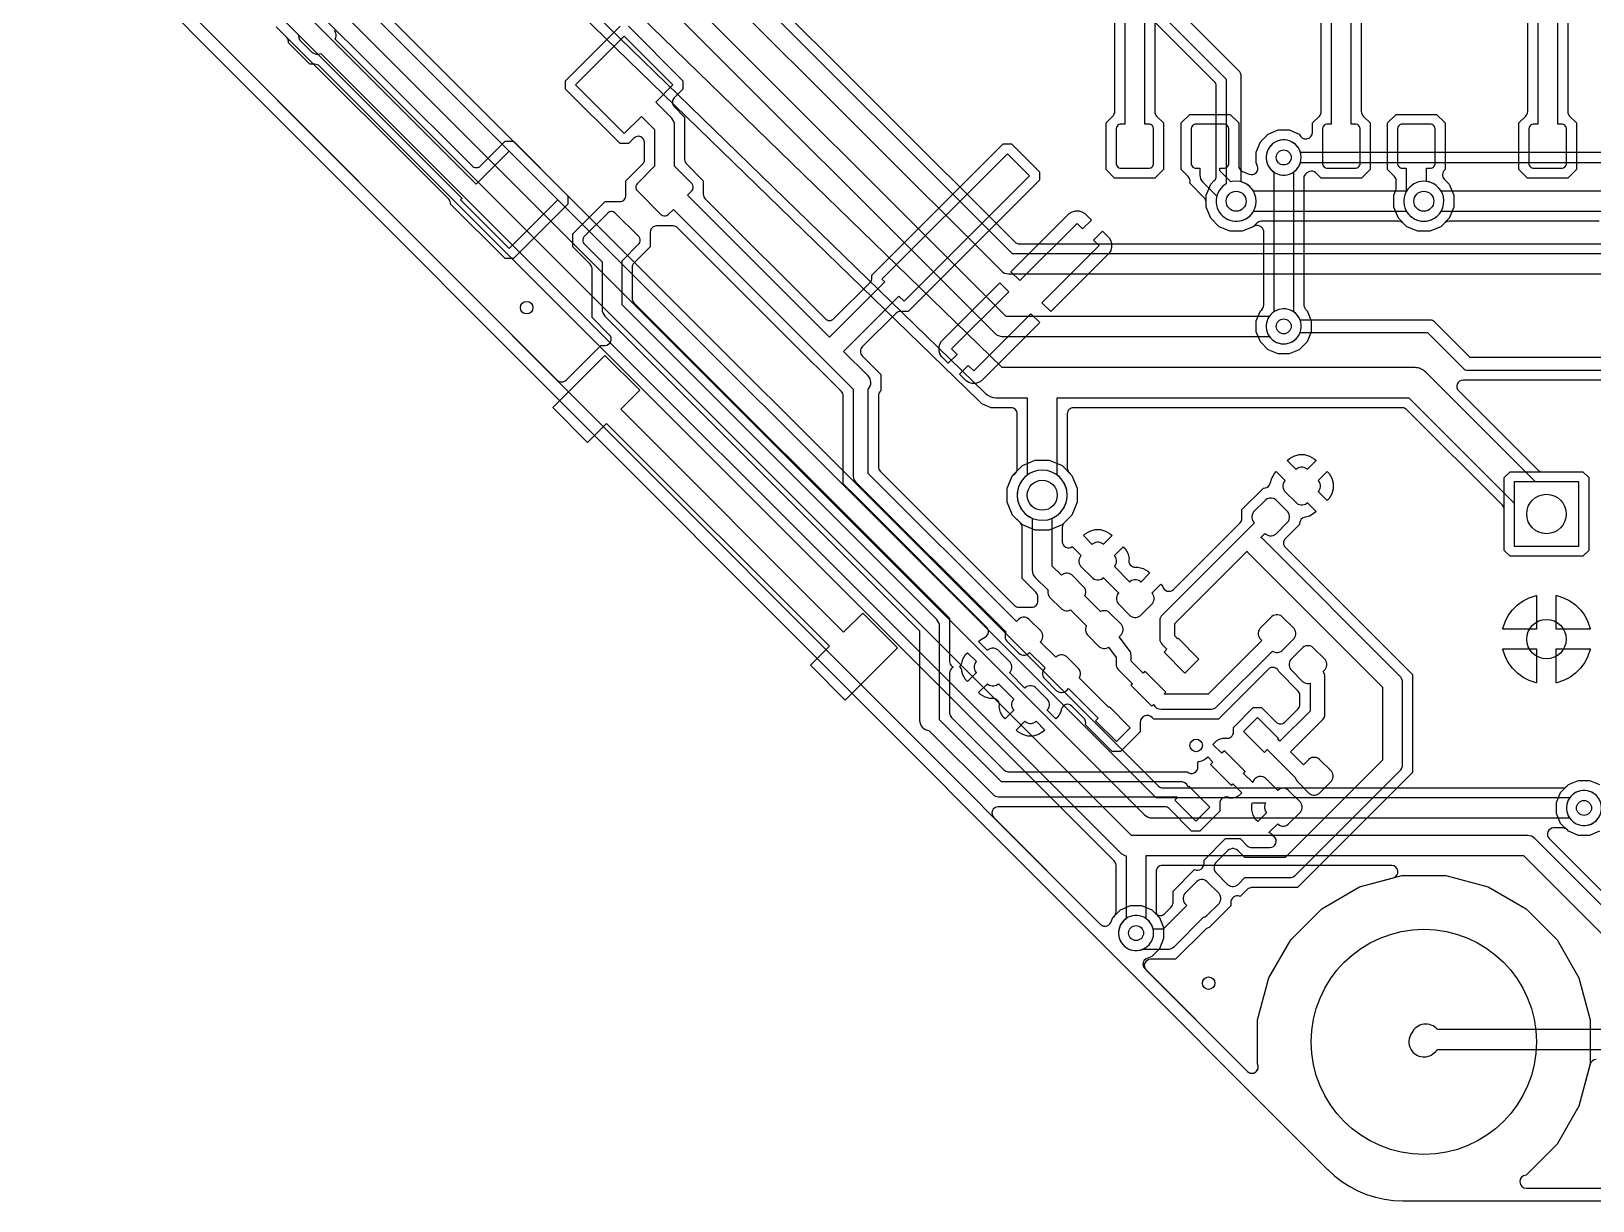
# Model space of a CAD drawing. Header units: millimetres. Extents: x -12.6 to 79.4, y -27 to 65.1.
# Drawn here: x -12.65 to 19.05, y -27.03 to -3.28 of the extents above; entities that cross this region are included whole.
import ezdxf

# ---------------------------------------------------------------- set-up
doc = ezdxf.new("R2010")
doc.units = ezdxf.units.MM

msp = doc.modelspace()

# ---------------------------------------------------------------- linework, layer by layer
at = {"layer": '16_copper'}
for points in [[(-1.96, -1.335, 0.980194), (-2.965, -1.185), (-2.972, -1.241, 0.477891), (-2.385, -1.772), (6.722, -10.632, 0.195354), (6.934, -10.719), (7.569, -10.719), (7.569, -12.293, 0.987052), (8.168, -13.115), (8.213, -13.079, 0.473572), (8.179, -12.293), (8.179, -10.719), (15.317, -10.719), (17.456, -12.858), (17.456, -13.735), (18.764, -13.735), (18.764, -12.427), (17.887, -12.427), (15.659, -10.198, 0.198912), (15.443, -10.109), (7.058, -10.109)], [(12.137, -24.437, 0.356879), (12.255, -24.329), (12.255, -24.319, 0.132362), (12.243, -24.245), (12.243, -23.355), (12.473, -22.496), (12.918, -21.726), (13.547, -21.097), (14.317, -20.652), (15.003, -20.468, 0.87698), (14.97, -20.218), (10.312, -20.218, 0.414214), (10.185, -20.345), (10.185, -21.154, 0.147566), (10.207, -21.223), (10.213, -21.232, 0.096784), (10.253, -21.273), (10.338, -21.479), (10.338, -21.701), (10.253, -21.907), (10.096, -22.064), (9.996, -22.105, 0.534213), (9.954, -22.312), (12.039, -24.401), (12.046, -24.407), (12.053, -24.413), (12.057, -24.415), (12.061, -24.418), (12.069, -24.422), (12.077, -24.427), (12.082, -24.429), (12.087, -24.431), (12.095, -24.433), (12.104, -24.436), (12.109, -24.436), (12.114, -24.437), (12.123, -24.437), (12.132, -24.438)]]:
    msp.add_lwpolyline(points, format="xyb", close=True, dxfattribs=at)
for points in [[(19.333, -6.528), (15.973, -6.528, 0.577351), (15.269, -6.528), (12.163, -6.528, 0.201286), (11.913, -6.337), (11.913, -4.191, 0.198912), (11.868, -4.083), (8.693, -0.908, 0.198912)], [(8.522, -1.168), (11.608, -4.254), (11.608, -6.379), (11.585, -6.392), (11.542, -6.425), (11.505, -6.462), (11.472, -6.505), (11.446, -6.551), (11.425, -6.6), (11.412, -6.652), (11.405, -6.704), (11.405, -6.758), (11.412, -6.81), (11.425, -6.862), (11.446, -6.911), (11.472, -6.957), (11.505, -7), (11.542, -7.037), (11.585, -7.07), (11.631, -7.096), (11.68, -7.117), (11.732, -7.13), (11.784, -7.137), (11.838, -7.137), (11.89, -7.13, 0.215979), (12.163, -6.934), (15.269, -6.934, 0.577351), (15.973, -6.934), (19.333, -6.934, 0.577351)], [(19.177, -7.137), (16.129, -7.137, 0.198912), (16.04, -7.175), (15.966, -7.248), (15.742, -7.341), (15.5, -7.341), (15.276, -7.248), (15.202, -7.175, 0.198912), (15.113, -7.137), (12.319, -7.137, 0.198912), (12.23, -7.175), (12.156, -7.248), (11.932, -7.341), (11.69, -7.341), (11.466, -7.248), (11.294, -7.076), (11.201, -6.852), (11.201, -6.61), (11.294, -6.386), (11.367, -6.312, 0.198917), (11.405, -6.223), (11.405, -4.391, 0.198912), (11.367, -4.301), (8.475, -1.409, 0.198912)], [(33.274, -9.906), (16.563, -9.906), (15.838, -9.181, 0.198912), (15.748, -9.144), (13.108, -9.144, 0.602511), (12.484, -9.068), (7.145, -9.068), (0.215, -2.137, 0.967801), (-0.563, -1.901), (-0.577, -1.953, 0.555737), (-0.073, -2.425), (6.918, -9.415, 0.198912), (7.061, -9.474), (12.484, -9.474, 0.602511), (13.108, -9.398), (15.695, -9.398), (16.42, -10.123, 0.198912), (16.51, -10.16), (33.221, -10.16)], [(25.73, -7.798), (7.272, -7.798), (1.612, -2.137, 0.967801), (0.834, -1.901), (0.82, -1.953, 0.555737), (1.324, -2.425), (7.045, -8.145, 0.198912), (7.188, -8.204), (25.73, -8.204, 0.240689)], [(33.085, -10.363), (16.417, -10.363, 0.668179), (16.328, -10.58), (17.934, -12.187, 0.198912), (18.024, -12.224), (18.848, -12.224), (18.967, -12.343), (18.967, -13.819), (18.848, -13.938), (17.372, -13.938), (17.253, -13.819), (17.253, -12.995, 0.198912), (17.216, -12.905), (15.27, -10.959, 0.198912), (15.18, -10.922), (8.509, -10.922, 0.414214), (8.382, -11.049), (8.382, -12.15, 0.198912), (8.419, -12.239), (8.477, -12.297), (8.585, -12.559), (8.585, -12.841), (8.477, -13.103), (8.277, -13.303), (8.015, -13.411), (7.733, -13.411), (7.471, -13.303), (7.271, -13.103), (7.163, -12.841), (7.163, -12.559), (7.271, -12.297, 0.35282), (7.366, -12.15), (7.366, -11.049, 0.414214), (7.239, -10.922), (6.939, -10.922, 0.003427), (6.937, -10.922), (6.837, -10.923), (6.744, -10.885, 0.003433), (6.742, -10.884), (6.649, -10.847), (6.578, -10.776, 0.003428), (6.577, -10.775), (-2.424, -2.017, 0.195356)], [(1.866, -2.104), (7.319, -7.557, 0.198912), (7.409, -7.595), (25.668, -7.595)], [(-10.037, -2.283), (9.057, -21.413), (9.065, -21.419), (9.072, -21.426), (9.076, -21.428), (9.079, -21.431), (9.088, -21.435), (9.096, -21.44), (9.101, -21.441), (9.104, -21.443), (9.114, -21.445), (9.123, -21.448), (9.128, -21.449), (9.132, -21.45), (9.142, -21.45), (9.151, -21.45), (9.156, -21.45, 0.284947), (9.264, -21.372), (9.305, -21.273, 0.28462), (9.373, -21.154), (9.373, -20.211, 0.198912), (9.335, -20.121), (-6.8, -3.986, 0.198912), (-6.889, -3.949), (-6.992, -3.949), (-7.429, -3.512), (-7.429, -3.486), (-7.429, -3.48, 0.187839), (-7.466, -3.396), (-7.675, -3.187, 0.198912)], [(-6.137, -3.098), (9.959, -19.194, 0.198912), (10.103, -19.253), (18.58, -19.253), (18.604, -19.285), (18.637, -19.318), (18.674, -19.346), (18.715, -19.37), (18.758, -19.387), (18.803, -19.4), (18.849, -19.406), (18.896, -19.406), (18.942, -19.4, 1), (18.803, -18.7), (18.758, -18.713, 0.160371), (18.58, -18.847), (10.187, -18.847), (-5.849, -2.81)], [(-5.59, -2.783), (10.234, -18.606, 0.198912), (10.324, -18.644), (18.436, -18.644, 0.147566), (18.506, -18.622), (18.514, -18.616, 0.096784), (18.556, -18.576), (18.761, -18.491), (18.983, -18.491), (19.189, -18.576)], [(-7.642, -2.933), (-7.225, -3.349), (-7.225, -3.378), (-7.219, -3.409), (-7.207, -3.438), (-7.19, -3.464), (-6.943, -3.71), (-6.917, -3.727), (-6.888, -3.739), (-6.858, -3.746), (-6.826, -3.746), (-6.796, -3.739), (-6.77, -3.729), (9.458, -19.956, 0.087943), (9.516, -19.996), (9.525, -20, 0.06198), (9.576, -20.023), (9.576, -21.298, 0.990827), (9.977, -21.886), (10.014, -21.858, 0.487432), (9.982, -21.298), (9.982, -20.015), (17.645, -20.015), (19.554, -21.924, 0.198912)], [(19.782, -21.577), (17.873, -19.668, 0.198912), (17.729, -19.609), (9.685, -19.609), (-6.481, -3.443), (-6.477, -3.438), (-6.465, -3.409), (-6.459, -3.378), (-6.459, -3.347), (-6.465, -3.316), (-6.477, -3.287), (-6.494, -3.261)], [(58.962, -5.74), (13.117, -5.74), (13.114, -5.727), (13.096, -5.684), (13.073, -5.644), (13.044, -5.607), (13.011, -5.574), (12.974, -5.546), (12.934, -5.522), (12.891, -5.505), (12.846, -5.492), (12.8, -5.486), (12.753, -5.486), (12.707, -5.492), (12.662, -5.505), (12.619, -5.522), (12.578, -5.546), (12.541, -5.574), (12.508, -5.607), (12.48, -5.644), (12.457, -5.684), (12.439, -5.727), (12.427, -5.772), (12.421, -5.819), (12.421, -5.865), (12.427, -5.912), (12.439, -5.957), (12.457, -6), (12.48, -6.04), (12.508, -6.077), (12.541, -6.11), (12.578, -6.138), (12.619, -6.162), (12.662, -6.179), (12.707, -6.192), (12.753, -6.198), (12.8, -6.198), (12.846, -6.192, 0.278054), (13.117, -5.944), (59.004, -5.944, 0.198912)], [(19.189, -19.524), (18.983, -19.609), (18.761, -19.609), (18.556, -19.524, 0.28462), (18.436, -19.456), (18.255, -19.456, 0.668179), (18.165, -19.673), (19.829, -21.337, 0.417418)], [(20.244, -23.546), (15.898, -23.546, 0.542883), (15.377, -23.617), (15.353, -23.654), (15.335, -23.694), (15.323, -23.736), (15.317, -23.779), (15.317, -23.822), (15.323, -23.865), (15.336, -23.907), (15.354, -23.947), (15.378, -23.983), (15.406, -24.016), (15.44, -24.045), (15.476, -24.068), (15.516, -24.086), (15.558, -24.098), (15.601, -24.104), (15.645, -24.104, 0.107834), (15.769, -24.066), (15.806, -24.042, 0.102875), (15.898, -23.952), (20.269, -23.952, 0.227443)], [(19.121, -24.155, 0.339457), (18.998, -24.25), (18.769, -25.104), (18.324, -25.874), (17.695, -26.503, 0.969453), (17.704, -26.772), (48.918, -26.772, 0.085977)]]:
    msp.add_lwpolyline(points, format="xyb", dxfattribs=at)
for points in [[(17.223, -15.421), (17.225, -15.408), (17.269, -15.272), (17.334, -15.145), (17.418, -15.029), (17.519, -14.928), (17.634, -14.844), (17.762, -14.78), (17.898, -14.735), (17.91, -14.733), (17.91, -15.421)], [(18.31, -15.421), (18.31, -14.733), (18.323, -14.735), (18.459, -14.78), (18.586, -14.844), (18.702, -14.928), (18.803, -15.029), (18.887, -15.145), (18.952, -15.272), (18.996, -15.408), (18.998, -15.421)], [(17.898, -16.507), (17.762, -16.462), (17.634, -16.398), (17.519, -16.314), (17.418, -16.213), (17.334, -16.097), (17.269, -15.97), (17.225, -15.834), (17.223, -15.821), (17.91, -15.821), (17.91, -16.509)], [(18.31, -15.821), (18.998, -15.821), (18.996, -15.834), (18.952, -15.97), (18.887, -16.097), (18.803, -16.213), (18.702, -16.314), (18.586, -16.398), (18.459, -16.462), (18.323, -16.507), (18.31, -16.509)]]:
    msp.add_lwpolyline(points, close=True, dxfattribs=at)
at = {"layer": '1_copper'}
for points in [[(9.55, -1.664), (9.55, -5.169), (9.455, -5.169), (9.431, -5.175), (9.409, -5.188), (9.392, -5.206), (9.379, -5.227), (9.373, -5.252), (9.373, -5.975), (9.379, -5.999), (9.392, -6.021), (9.409, -6.039), (9.431, -6.051), (9.455, -6.058), (10.052, -6.058), (10.076, -6.051), (10.098, -6.039), (10.116, -6.021), (10.128, -5.999), (10.135, -5.975), (10.135, -5.252), (10.128, -5.227), (10.116, -5.206), (10.098, -5.188), (10.076, -5.175), (10.052, -5.169), (9.957, -5.169), (9.957, -1.664)], [(13.741, -1.664), (13.741, -5.169), (13.646, -5.169), (13.622, -5.175), (13.6, -5.188), (13.583, -5.206), (13.57, -5.227), (13.564, -5.252), (13.564, -5.975), (13.57, -5.999), (13.583, -6.021), (13.6, -6.039), (13.622, -6.051), (13.646, -6.058), (14.243, -6.058), (14.267, -6.051), (14.289, -6.039), (14.307, -6.021), (14.319, -5.999), (14.326, -5.975), (14.326, -5.252), (14.319, -5.227), (14.307, -5.206), (14.289, -5.188), (14.267, -5.175), (14.243, -5.169), (14.148, -5.169), (14.148, -1.664)], [(17.932, -1.664), (17.932, -5.169), (17.837, -5.169), (17.813, -5.175), (17.791, -5.188), (17.774, -5.206), (17.761, -5.227), (17.755, -5.252), (17.755, -5.975), (17.761, -5.999), (17.774, -6.021), (17.791, -6.039), (17.813, -6.051), (17.837, -6.058), (18.434, -6.058), (18.458, -6.051), (18.48, -6.039), (18.498, -6.021), (18.51, -5.999), (18.517, -5.975), (18.517, -5.252), (18.51, -5.227), (18.498, -5.206), (18.48, -5.188), (18.458, -5.175), (18.434, -5.169), (18.339, -5.169), (18.339, -1.664)], [(19.189, -19.524), (18.983, -19.609), (18.761, -19.609), (18.556, -19.524), (18.398, -19.367), (18.313, -19.161), (18.313, -18.939), (18.398, -18.733), (18.556, -18.576), (18.761, -18.491), (18.983, -18.491), (19.189, -18.576)]]:
    msp.add_lwpolyline(points, dxfattribs=at)
for points in [[(-1.958, -6.705), (-2.945, -5.717), (-3.614, -6.386), (-7.354, -2.645, 0.967801), (-8.133, -2.409), (-8.146, -2.461, 0.555737), (-7.642, -2.933), (-3.901, -6.673), (-3.933, -6.705), (-2.945, -7.692)], [(4.039, -12.319, 0.198912), (4.083, -12.427), (7.139, -15.483), (7.137, -15.485), (7.125, -15.514), (7.119, -15.545), (7.119, -15.576), (7.125, -15.607), (7.137, -15.636), (7.155, -15.662), (7.401, -15.909), (7.427, -15.926), (7.456, -15.938), (7.487, -15.944), (7.518, -15.944), (7.549, -15.938), (7.578, -15.926), (7.604, -15.909), (7.619, -15.893), (7.932, -16.206), (7.917, -16.221), (7.899, -16.247), (7.887, -16.276), (7.881, -16.307), (7.881, -16.338), (7.887, -16.369), (7.899, -16.398), (7.917, -16.424), (8.163, -16.671), (8.189, -16.688), (8.218, -16.7), (8.249, -16.706), (8.28, -16.706), (8.311, -16.7), (8.34, -16.688), (8.366, -16.671), (8.41, -16.626), (9.009, -17.225), (8.955, -17.279), (9.379, -17.703), (9.662, -17.42), (9.238, -16.996), (9.224, -17.01), (8.623, -16.408), (8.63, -16.398), (8.642, -16.369), (8.648, -16.338), (8.648, -16.307), (8.642, -16.276), (8.63, -16.247), (8.612, -16.221), (8.366, -15.975), (8.34, -15.958), (8.311, -15.946), (8.28, -15.939), (8.249, -15.939), (8.218, -15.946), (8.189, -15.958), (8.163, -15.975), (8.148, -15.99), (7.835, -15.677), (7.85, -15.662), (7.868, -15.636), (7.88, -15.607), (7.886, -15.576), (7.886, -15.545), (7.88, -15.514), (7.868, -15.485), (7.85, -15.459), (7.604, -15.213), (7.578, -15.196), (7.549, -15.184), (7.518, -15.177), (7.487, -15.177), (7.456, -15.184), (7.427, -15.196), (7.401, -15.213), (7.351, -15.263), (4.343, -12.256), (4.343, -10.547, 0.394851), (4.335, -10.27), (3.843, -9.779), (4.965, -8.658), (5.07, -8.762), (7.615, -6.217), (7.166, -5.768), (4.621, -8.313), (4.677, -8.37), (3.556, -9.492), (0.674, -6.61), (0.769, -6.514), (0.784, -6.489), (0.791, -6.461), (0.791, -6.432), (0.784, -6.403), (0.769, -6.378), (0.412, -6.021), (0.412, -5.189, 0.198912), (0.352, -5.045), (0.027, -4.72), (0.377, -4.37), (-0.611, -3.382), (-1.598, -4.37), (-0.611, -5.358), (-0.26, -5.007), (0.005, -5.273), (0.005, -6.021), (-0.352, -6.378), (-0.366, -6.403), (-0.374, -6.432), (-0.374, -6.461), (-0.366, -6.489), (-0.352, -6.514), (0.14, -7.007), (0.166, -7.021), (0.194, -7.029), (0.223, -7.029), (0.252, -7.021), (0.277, -7.007), (0.387, -6.897), (4.039, -10.549)], [(15.5, -7.341), (15.276, -7.248), (15.104, -7.076), (15.011, -6.852), (15.011, -6.61), (15.053, -6.51, 0.098497), (15.062, -6.462), (15.062, -6.317, 0.198912), (15.025, -6.227), (14.884, -6.086), (14.884, -5.141), (15.059, -4.966), (15.878, -4.966), (16.053, -5.141), (16.053, -6.086), (16.035, -6.104), (16.027, -6.114, 0.38446), (16.035, -6.283), (16.138, -6.386), (16.231, -6.61), (16.231, -6.852), (16.138, -7.076), (15.966, -7.248), (15.742, -7.341)], [(11.89, -7.13, 1), (11.732, -6.332), (11.706, -6.338), (11.481, -6.113), (11.481, -6.058), (11.576, -6.058), (11.6, -6.051), (11.622, -6.039), (11.64, -6.021), (11.652, -5.999), (11.659, -5.975), (11.659, -5.252), (11.652, -5.227), (11.64, -5.206), (11.622, -5.188), (11.6, -5.175), (11.576, -5.169), (10.979, -5.169), (10.955, -5.175), (10.933, -5.188), (10.916, -5.206), (10.903, -5.227), (10.897, -5.252), (10.897, -5.975), (10.903, -5.999), (10.916, -6.021), (10.933, -6.039), (10.955, -6.051), (10.979, -6.058), (11.074, -6.058), (11.074, -6.198, 0.198912), (11.134, -6.341), (11.418, -6.626), (11.412, -6.652), (11.405, -6.704), (11.405, -6.758), (11.412, -6.81), (11.425, -6.862), (11.446, -6.911), (11.472, -6.957), (11.505, -7), (11.542, -7.037), (11.585, -7.07), (11.631, -7.096), (11.68, -7.117), (11.732, -7.13), (11.784, -7.137), (11.838, -7.137)], [(15.7, -7.13, 0.850835), (15.672, -6.328), (15.672, -6.058), (15.767, -6.058), (15.791, -6.051), (15.813, -6.039), (15.831, -6.021), (15.843, -5.999), (15.85, -5.975), (15.85, -5.252), (15.843, -5.227), (15.831, -5.206), (15.813, -5.188), (15.791, -5.175), (15.767, -5.169), (15.17, -5.169), (15.146, -5.175), (15.124, -5.188), (15.107, -5.206), (15.094, -5.227), (15.088, -5.252), (15.088, -5.975), (15.094, -5.999), (15.107, -6.021), (15.124, -6.039), (15.146, -6.051), (15.17, -6.058), (15.265, -6.058), (15.265, -6.534), (15.256, -6.551), (15.235, -6.6), (15.222, -6.652), (15.215, -6.704), (15.215, -6.758), (15.222, -6.81), (15.235, -6.862), (15.256, -6.911), (15.282, -6.957), (15.315, -7), (15.352, -7.037), (15.395, -7.07), (15.441, -7.096), (15.49, -7.117), (15.542, -7.13), (15.594, -7.137), (15.648, -7.137)], [(12.846, -9.621, 0.661536), (12.979, -8.979), (12.979, -6.134, 0.990827), (12.578, -5.546), (12.541, -5.574, 0.487432), (12.573, -6.134), (12.573, -8.979), (12.541, -9.003), (12.508, -9.036), (12.48, -9.073), (12.457, -9.113), (12.439, -9.156), (12.427, -9.201), (12.421, -9.248), (12.421, -9.294), (12.427, -9.341), (12.439, -9.386), (12.457, -9.429), (12.48, -9.469), (12.508, -9.506), (12.541, -9.539), (12.578, -9.567), (12.619, -9.591), (12.662, -9.608), (12.707, -9.621), (12.753, -9.627), (12.8, -9.627)], [(11.274, -19.032), (10.85, -18.608), (10.836, -18.622, 0.336238), (10.668, -18.517), (7.048, -18.517), (5.791, -17.26), (5.791, -15.367, 0.198912), (5.732, -15.223), (-0.655, -8.837), (-0.655, -7.938), (-0.309, -7.592), (-0.294, -7.567), (-0.286, -7.538), (-0.286, -7.509), (-0.294, -7.481), (-0.309, -7.456), (-0.801, -6.963), (-0.826, -6.949), (-0.854, -6.941), (-0.884, -6.941), (-0.912, -6.949), (-0.937, -6.963), (-1.429, -7.456), (-1.444, -7.481), (-1.452, -7.509), (-1.452, -7.538), (-1.444, -7.567), (-1.429, -7.592), (-1.061, -7.96), (-1.061, -8.921, 0.198912), (-1.002, -9.064), (5.385, -15.451), (5.385, -17.272, 0.394736), (5.574, -17.474), (6.877, -18.777, 0.198912), (6.985, -18.821), (10.605, -18.821), (10.621, -18.837), (10.567, -18.891), (10.991, -19.315)], [(9.156, -21.45, 0.284947), (9.264, -21.372), (9.305, -21.273), (9.462, -21.116), (9.668, -21.031), (9.89, -21.031), (10.096, -21.116), (10.178, -21.199, 0.414219), (10.358, -21.199), (10.492, -21.064, 0.198908), (10.529, -20.974), (10.529, -20.738), (10.966, -20.302, 0.560795), (11.158, -20.175), (11.158, -20.11), (11.594, -19.673), (11.894, -19.673), (12.037, -19.816, 0.198912), (12.127, -19.853), (12.497, -19.853, 0.699472), (12.579, -19.629), (12.567, -19.621, 0.205834), (12.475, -19.55), (12.654, -19.371), (12.665, -19.382), (12.691, -19.399), (12.72, -19.411), (12.751, -19.417), (12.782, -19.417), (12.813, -19.411), (12.842, -19.399), (12.868, -19.382), (13.115, -19.135), (13.132, -19.109), (13.144, -19.08), (13.15, -19.05), (13.15, -19.018), (13.144, -18.988), (13.132, -18.959), (13.115, -18.933), (12.868, -18.686), (12.842, -18.669), (12.813, -18.657), (12.782, -18.651), (12.751, -18.651), (12.72, -18.657), (12.691, -18.669), (12.665, -18.686), (12.654, -18.697), (12.398, -18.441, 0.314297), (12.24, -18.424), (12.23, -18.432, 0.250379), (12.147, -18.536), (11.959, -18.348), (11.995, -18.311), (11.571, -17.887), (11.52, -17.939), (11.34, -17.759), (11.415, -17.684), (11.473, -17.65), (11.538, -17.633), (11.61, -17.633, 0.46121), (11.757, -17.508), (11.757, -17.414), (12.159, -17.012), (12.327, -17.012), (12.62, -17.305, 0.414214), (12.799, -17.305), (13.069, -17.035, 0.198912), (13.106, -16.945), (13.106, -16.766, 0.198912), (13.069, -16.676), (12.675, -16.282, 0.558834), (12.465, -16.232), (11.696, -17.001), (11.45, -17.247), (10.14, -17.247), (10.115, -17.222), (10.111, -17.219, 0.712579), (9.865, -17.312), (9.865, -17.504), (9.463, -17.906), (9.295, -17.906), (8.752, -17.363, 0.307212), (8.715, -17.218), (8.477, -16.981, 0.577353), (8.265, -17.038), (8.245, -17.111), (8.191, -17.205), (8.152, -17.243), (7.973, -17.064), (7.984, -17.053), (8.001, -17.027), (8.013, -16.998), (8.019, -16.967), (8.019, -16.936), (8.013, -16.905), (8.001, -16.876), (7.984, -16.85), (7.737, -16.603), (7.711, -16.586), (7.682, -16.574), (7.652, -16.568), (7.62, -16.568), (7.59, -16.574), (7.561, -16.586), (7.535, -16.603), (7.524, -16.615), (7.211, -16.302), (7.222, -16.291), (7.239, -16.265), (7.251, -16.236), (7.257, -16.205), (7.257, -16.174), (7.251, -16.143), (7.239, -16.114), (7.222, -16.088), (6.975, -15.841), (6.949, -15.824), (6.92, -15.812), (6.89, -15.806), (6.858, -15.806), (6.828, -15.812), (6.799, -15.824), (6.773, -15.841), (6.762, -15.853), (6.582, -15.673), (6.62, -15.635), (6.72, -15.577, 0.493155), (6.746, -15.377), (4.081, -12.712), (3.835, -12.466), (3.835, -10.686, 0.198912), (3.798, -10.596), (3.425, -10.223), (3.425, -10.223), (3.112, -9.91), (3.112, -9.91), (0.471, -7.269, 0.198912), (0.382, -7.232), (0.044, -7.232, 0.414214), (-0.083, -7.359), (-0.083, -7.654), (-0.415, -7.985, 0.198912), (-0.452, -8.075), (-0.452, -8.7, 0.198912), (-0.415, -8.79), (5.719, -14.923), (5.994, -15.199), (5.994, -16.074, 0.225672), (6.041, -16.173), (6.051, -16.179, -0.011521), (6.064, -16.191), (6.055, -16.197, 0.258834), (5.994, -16.304), (5.994, -17.123, 0.198912), (6.032, -17.213), (7.095, -18.276, 0.198912), (7.185, -18.313), (10.815, -18.313, 0.698077), (11.034, -18.209), (11.034, -18.136), (11.042, -18.107), (11.063, -18.105, 0.150338), (11.234, -18.012), (11.34, -18.118), (11.288, -18.17), (11.713, -18.594), (11.744, -18.563), (11.923, -18.743), (11.869, -18.797), (11.811, -18.831), (11.746, -18.848), (11.679, -18.848, 0.600025), (11.477, -18.959), (11.477, -19.117), (11.076, -19.518), (10.907, -19.518), (10.451, -19.062, 0.198912), (10.361, -19.025), (6.979, -19.025, 0.667839), (6.889, -19.241), (9.057, -21.413), (9.065, -21.419), (9.072, -21.426), (9.076, -21.428), (9.079, -21.431), (9.088, -21.435), (9.096, -21.44), (9.101, -21.441), (9.104, -21.443), (9.114, -21.445), (9.123, -21.448), (9.128, -21.449), (9.132, -21.45), (9.142, -21.45), (9.151, -21.45)], [(11.309, -17.043, 0.189183), (11.411, -16.999), (12.546, -15.863), (12.564, -15.875), (12.593, -15.887), (12.624, -15.893), (12.655, -15.893), (12.686, -15.887), (12.715, -15.875), (12.741, -15.858), (12.988, -15.611), (13.005, -15.585), (13.017, -15.556), (13.023, -15.526), (13.023, -15.494), (13.017, -15.464), (13.005, -15.435), (12.988, -15.409), (12.741, -15.162), (12.715, -15.145), (12.686, -15.133), (12.655, -15.127), (12.624, -15.127), (12.593, -15.133), (12.564, -15.145), (12.538, -15.162), (12.292, -15.409), (12.275, -15.435), (12.263, -15.464), (12.256, -15.494), (12.256, -15.526), (12.263, -15.556), (12.275, -15.585), (12.292, -15.611), (12.33, -15.649), (11.24, -16.739), (10.356, -16.739), (10.35, -16.733), (10.383, -16.699), (9.959, -16.275), (9.923, -16.311), (9.677, -16.066), (9.677, -15.945, 0.163031), (9.647, -15.853), (9.436, -15.574), (9.482, -15.529), (9.5, -15.503), (9.512, -15.474), (9.518, -15.443), (9.518, -15.412), (9.512, -15.381), (9.5, -15.352), (9.482, -15.326), (9.236, -15.079), (9.21, -15.062), (9.181, -15.05), (9.15, -15.044), (9.119, -15.044), (9.088, -15.05), (9.059, -15.062), (9.058, -15.063), (8.737, -14.742), (8.738, -14.741), (8.75, -14.712), (8.756, -14.681), (8.756, -14.65), (8.75, -14.619), (8.738, -14.59), (8.72, -14.564), (8.474, -14.317), (8.448, -14.3), (8.419, -14.288), (8.388, -14.282), (8.357, -14.282), (8.326, -14.288), (8.297, -14.3), (8.271, -14.317), (8.263, -14.326), (8.077, -14.14), (8.077, -13.166, 0.990788), (7.679, -12.23), (7.628, -12.255, 0.621906), (7.671, -13.166), (7.671, -14.224, 0.198912), (7.73, -14.368), (7.993, -14.63), (7.989, -14.65), (7.989, -14.681), (7.995, -14.712), (8.007, -14.741), (8.025, -14.767), (8.271, -15.013), (8.297, -15.03), (8.326, -15.042), (8.357, -15.049), (8.388, -15.049), (8.419, -15.042), (8.448, -15.03), (8.449, -15.029), (8.77, -15.351), (8.769, -15.352), (8.757, -15.381), (8.751, -15.412), (8.751, -15.443), (8.757, -15.474), (8.769, -15.503), (8.787, -15.529), (9.033, -15.775), (9.059, -15.792), (9.088, -15.804), (9.119, -15.811), (9.15, -15.811), (9.181, -15.804), (9.21, -15.792), (9.216, -15.788), (9.373, -15.996), (9.373, -16.129, 0.198912), (9.417, -16.237), (9.707, -16.527), (9.676, -16.558), (10.1, -16.982), (10.131, -16.951, 0.320173), (10.292, -17.043), (11.303, -17.043)], [(11.791, -20.637), (11.82, -20.625), (11.846, -20.608), (11.99, -20.463), (12.887, -20.463, 0.198912), (13.031, -20.403), (15.13, -18.305, 0.198912), (15.189, -18.161), (15.189, -16.51, 0.198912), (15.13, -16.366), (12.336, -13.572), (12.315, -13.555), (12.396, -13.474), (12.411, -13.489), (12.437, -13.506), (12.466, -13.518), (12.497, -13.525), (12.528, -13.525), (12.559, -13.518), (12.588, -13.506), (12.614, -13.489), (12.861, -13.243), (12.878, -13.217), (12.89, -13.188), (12.896, -13.157), (12.896, -13.126), (12.89, -13.095), (12.878, -13.066), (12.861, -13.04), (12.614, -12.793), (12.588, -12.776), (12.559, -12.764), (12.528, -12.758), (12.497, -12.758), (12.466, -12.764), (12.437, -12.776), (12.411, -12.793), (12.165, -13.04), (12.148, -13.066), (12.136, -13.095), (12.129, -13.126), (12.129, -13.157), (12.136, -13.188), (12.148, -13.217), (12.165, -13.243), (12.18, -13.258), (11.957, -13.481), (10.306, -15.132, 0.198912), (10.262, -15.24), (10.262, -15.621, 0.198912), (10.306, -15.729), (10.406, -15.828), (10.348, -15.886), (10.772, -16.31), (11.055, -16.027), (10.631, -15.603), (10.621, -15.613), (10.566, -15.558), (10.566, -15.303), (12.031, -13.839), (12.048, -13.86), (14.783, -16.594), (14.783, -18.077), (12.803, -20.056), (11.99, -20.056), (11.846, -19.912), (11.82, -19.895), (11.791, -19.883), (11.76, -19.876), (11.729, -19.876), (11.698, -19.883), (11.669, -19.895), (11.643, -19.912), (11.396, -20.158), (11.379, -20.184), (11.367, -20.213), (11.361, -20.244), (11.361, -20.275), (11.367, -20.306), (11.379, -20.335), (11.396, -20.361), (11.643, -20.608), (11.669, -20.625), (11.698, -20.637), (11.729, -20.643), (11.76, -20.643)], [(9.338, -14.149), (9.349, -14.138), (9.366, -14.112), (9.378, -14.083), (9.384, -14.052), (9.384, -14.021), (9.378, -13.99), (9.366, -13.961), (9.349, -13.935), (9.338, -13.924), (9.517, -13.745), (9.556, -13.783), (9.61, -13.877), (9.638, -13.982, 0.458902), (9.735, -14.158), (9.763, -14.161, 0.094991), (9.817, -14.161), (9.922, -14.19), (10.017, -14.244), (10.055, -14.282), (9.875, -14.462), (9.864, -14.451), (9.838, -14.434), (9.809, -14.422), (9.779, -14.415), (9.747, -14.415), (9.717, -14.422), (9.688, -14.434), (9.662, -14.451), (9.651, -14.462)], [(13.018, -18.452), (13.03, -18.481), (13.047, -18.507), (13.294, -18.753), (13.32, -18.771), (13.349, -18.783), (13.38, -18.789), (13.411, -18.789), (13.442, -18.783), (13.471, -18.771), (13.497, -18.753), (13.743, -18.507), (13.76, -18.481), (13.772, -18.452), (13.779, -18.421), (13.779, -18.39), (13.772, -18.359), (13.76, -18.33), (13.743, -18.304), (13.497, -18.058), (13.471, -18.04), (13.442, -18.028), (13.411, -18.022), (13.38, -18.022), (13.349, -18.028), (13.32, -18.04), (13.294, -18.058), (13.18, -18.172), (12.916, -17.907), (13.57, -17.253, 0.198912), (13.614, -17.145), (13.614, -16.383, 0.185868), (13.575, -16.281), (13.616, -16.24), (13.633, -16.214), (13.645, -16.185), (13.652, -16.154), (13.652, -16.123), (13.645, -16.092), (13.633, -16.063), (13.616, -16.037), (13.37, -15.791), (13.344, -15.773), (13.315, -15.761), (13.284, -15.755), (13.253, -15.755), (13.222, -15.761), (13.193, -15.773), (13.167, -15.791), (12.92, -16.037), (12.903, -16.063), (12.891, -16.092), (12.885, -16.123), (12.885, -16.154), (12.891, -16.185), (12.903, -16.214), (12.92, -16.24), (13.167, -16.486), (13.193, -16.504), (13.222, -16.516), (13.253, -16.522), (13.284, -16.522), (13.31, -16.517), (13.31, -17.082), (12.7, -17.691), (12.658, -17.649), (12.667, -17.639), (12.243, -17.215), (11.96, -17.498), (12.384, -17.922), (12.442, -17.865), (13.015, -18.438)], [(6.319, -16.443), (6.265, -16.349), (6.244, -16.271, 0.195264), (6.198, -16.176), (6.207, -16.168, 0.143278), (6.244, -16.107), (6.265, -16.03), (6.319, -15.936), (6.358, -15.897), (6.537, -16.077), (6.526, -16.088), (6.509, -16.114), (6.497, -16.143), (6.491, -16.174), (6.491, -16.205), (6.497, -16.236), (6.509, -16.265), (6.526, -16.291), (6.537, -16.302), (6.358, -16.481)], [(7.081, -17.205), (7.027, -17.111), (6.999, -17.006, 0.458902), (6.902, -16.83), (6.874, -16.827, 0.094991), (6.82, -16.827), (6.715, -16.798), (6.62, -16.744), (6.582, -16.706), (6.762, -16.526), (6.773, -16.537), (6.799, -16.554), (6.828, -16.566), (6.858, -16.573), (6.89, -16.573), (6.92, -16.566), (6.949, -16.554), (6.975, -16.537), (6.986, -16.526), (7.299, -16.839), (7.288, -16.85), (7.271, -16.876), (7.259, -16.905), (7.253, -16.936), (7.253, -16.967), (7.259, -16.998), (7.271, -17.027), (7.288, -17.053), (7.299, -17.064), (7.12, -17.243)], [(12.212, -19.288), (12.158, -19.193), (12.129, -19.088), (12.129, -18.98), (12.14, -18.939, 0.086871), (12.192, -18.948), (12.409, -18.948), (12.402, -18.959), (12.39, -18.988), (12.383, -19.018), (12.383, -19.05), (12.39, -19.08), (12.402, -19.109), (12.419, -19.135), (12.43, -19.146), (12.25, -19.326)], [(9.849, -21.94), (9.894, -21.927), (9.911, -21.92), (10.414, -21.92, 0.198912), (10.558, -21.861), (11.151, -21.268), (11.162, -21.265), (11.191, -21.253), (11.217, -21.236), (11.464, -20.99), (11.481, -20.964), (11.493, -20.935), (11.499, -20.904), (11.499, -20.873), (11.493, -20.842), (11.481, -20.813), (11.464, -20.787), (11.217, -20.54), (11.191, -20.523), (11.162, -20.511), (11.131, -20.505), (11.1, -20.505), (11.069, -20.511), (11.04, -20.523), (11.014, -20.54), (10.768, -20.787), (10.751, -20.813), (10.739, -20.842), (10.732, -20.873), (10.732, -20.904), (10.739, -20.935), (10.751, -20.964), (10.768, -20.99), (10.811, -21.033), (10.33, -21.514), (10.127, -21.514), (10.116, -21.475), (10.099, -21.432), (10.075, -21.392), (10.047, -21.355), (10.014, -21.322), (9.977, -21.294), (9.937, -21.27), (9.894, -21.253), (9.849, -21.24), (9.802, -21.234), (9.756, -21.234), (9.709, -21.24), (9.664, -21.253), (9.621, -21.27), (9.581, -21.294), (9.544, -21.322), (9.511, -21.355), (9.483, -21.392), (9.459, -21.432), (9.442, -21.475), (9.429, -21.52), (9.423, -21.567), (9.423, -21.613), (9.429, -21.66), (9.442, -21.705), (9.459, -21.748), (9.483, -21.788), (9.511, -21.825), (9.544, -21.858), (9.581, -21.886), (9.621, -21.91), (9.664, -21.927), (9.709, -21.94), (9.756, -21.946), (9.802, -21.946)]]:
    msp.add_lwpolyline(points, format="xyb", close=True, dxfattribs=at)
for points in [[(10.16, -1.922), (10.16, -4.91, 0.198912), (10.197, -5), (10.338, -5.141), (10.338, -6.086), (10.163, -6.261), (9.344, -6.261), (9.169, -6.086), (9.169, -5.141), (9.31, -5, 0.198912), (9.347, -4.91), (9.347, -1.922, 0.198912)], [(14.351, -1.922), (14.351, -4.91, 0.198912), (14.388, -5), (14.529, -5.141), (14.529, -6.086), (14.354, -6.261), (13.535, -6.261), (13.431, -6.157, 0.284783), (13.301, -6.126), (13.289, -6.132, 0.373866), (13.183, -6.278), (13.183, -8.835, 0.147566), (13.204, -8.904), (13.21, -8.913, 0.096784), (13.25, -8.954), (13.335, -9.16), (13.335, -9.382), (13.25, -9.588), (13.093, -9.745), (12.887, -9.83), (12.665, -9.83), (12.46, -9.745), (12.302, -9.588), (12.217, -9.382), (12.217, -9.16), (12.302, -8.954, 0.28462), (12.37, -8.835), (12.37, -7.341, 0.559394), (12.158, -7.247), (11.932, -7.341), (11.69, -7.341), (11.466, -7.248), (11.294, -7.076), (11.201, -6.852), (11.201, -6.749, 0.198912), (11.164, -6.659), (10.871, -6.366, 0.297168), (10.834, -6.227), (10.693, -6.086), (10.693, -5.141), (10.868, -4.966), (11.687, -4.966), (11.862, -5.141), (11.862, -6.007, 0.303341), (11.94, -6.125), (12.077, -6.181, 0.668182), (12.243, -6.016), (12.217, -5.953), (12.217, -5.731), (12.302, -5.525), (12.46, -5.368), (12.665, -5.283), (12.887, -5.283), (13.093, -5.368, 0.873356), (13.36, -5.329), (13.36, -5.141), (13.501, -5, 0.198912), (13.538, -4.91), (13.538, -1.922, 0.198912)], [(18.542, -1.922), (18.542, -4.91, 0.198912), (18.579, -5), (18.72, -5.141), (18.72, -6.086), (18.545, -6.261), (17.726, -6.261), (17.551, -6.086), (17.551, -5.141), (17.692, -5, 0.198912), (17.729, -4.91), (17.729, -1.922, 0.198912)], [(-10.037, -2.283), (-1.972, -10.363, 0.414489), (-1.793, -10.363), (-1.087, -9.657), (-1.003, -9.657, 0.668179), (-0.914, -9.44), (-1.265, -9.089), (-1.265, -8.097, 0.198912), (-1.302, -8.007), (-1.655, -7.654), (-1.655, -7.394), (-0.999, -6.738), (-0.704, -6.738, 0.414214), (-0.577, -6.611), (-0.577, -6.316), (-0.235, -5.974, 0.198912), (-0.198, -5.884), (-0.198, -5.539, 0.668179), (-0.415, -5.449), (-0.526, -5.561), (-0.695, -5.561), (-1.802, -4.454), (-1.802, -4.286), (-0.695, -3.179)], [(-7.1, -2.612), (-3.704, -6.008, 0.414214), (-3.524, -6.008), (-3.03, -5.514), (-2.861, -5.514), (-1.754, -6.62), (-1.754, -6.789), (-2.861, -7.896), (-3.03, -7.896), (-4.136, -6.789, 0.221294), (-4.174, -6.688), (-7.675, -3.187, 0.198912)], [(-0.526, -3.179), (0.58, -4.286), (0.58, -4.454), (0.404, -4.63, 0.414214), (0.404, -4.81), (0.615, -5.021), (0.615, -5.884, 0.198912), (0.652, -5.974), (0.994, -6.316), (0.994, -6.59, 0.198912), (1.032, -6.68), (3.466, -9.114, 0.414214), (3.646, -9.114), (4.38, -8.38, 0.198912), (4.417, -8.29), (4.417, -8.229), (7.082, -5.565), (7.25, -5.565), (7.818, -6.133), (7.818, -6.301), (5.154, -8.966), (4.997, -8.966, 0.198912), (4.907, -9.003), (4.221, -9.689, 0.414214), (4.221, -9.869), (4.597, -10.246), (4.597, -10.582, 0.238296), (4.547, -10.686), (4.547, -12.119, 0.198912), (4.584, -12.209), (7.312, -14.937, 0.198912), (7.402, -14.974), (7.659, -14.974, 0.414214), (7.786, -14.847), (7.786, -14.763, 0.210609), (7.743, -14.668), (7.468, -14.392), (7.468, -13.352, 0.198912), (7.43, -13.262), (7.271, -13.103), (7.163, -12.841), (7.163, -12.559), (7.271, -12.297), (7.471, -12.097), (7.733, -11.989), (8.015, -11.989), (8.277, -12.097), (8.477, -12.297), (8.585, -12.559), (8.585, -12.841), (8.477, -13.103), (8.318, -13.262, 0.198912), (8.28, -13.352), (8.28, -13.643, 0.618956), (8.484, -13.744), (8.664, -13.924), (8.653, -13.935), (8.636, -13.961), (8.624, -13.99), (8.618, -14.021), (8.618, -14.052), (8.624, -14.083), (8.636, -14.112), (8.653, -14.138), (8.9, -14.385), (8.926, -14.402), (8.955, -14.414), (8.985, -14.42), (9.017, -14.42), (9.047, -14.414), (9.076, -14.402), (9.102, -14.385), (9.113, -14.373), (9.426, -14.686), (9.415, -14.697), (9.398, -14.723), (9.386, -14.752), (9.38, -14.783), (9.38, -14.814), (9.386, -14.845), (9.398, -14.874), (9.415, -14.9), (9.662, -15.147), (9.688, -15.164), (9.717, -15.176), (9.747, -15.182), (9.779, -15.182), (9.809, -15.176), (9.838, -15.164), (9.864, -15.147), (10.111, -14.9), (10.128, -14.874), (10.14, -14.845), (10.146, -14.814), (10.146, -14.783), (10.14, -14.752), (10.128, -14.723), (10.111, -14.697), (10.1, -14.686), (10.279, -14.507), (10.318, -14.545, 0.604614), (10.54, -14.611), (11.889, -13.262, 0.198912), (11.926, -13.172), (11.926, -12.991), (12.363, -12.555, 0.379154), (12.503, -12.461), (12.532, -12.353), (12.587, -12.259), (12.625, -12.221), (12.805, -12.4), (12.793, -12.411), (12.776, -12.437), (12.764, -12.466), (12.758, -12.497), (12.758, -12.528), (12.764, -12.559), (12.776, -12.588), (12.793, -12.614), (13.04, -12.861), (13.066, -12.878), (13.095, -12.89), (13.126, -12.896), (13.157, -12.896), (13.188, -12.89), (13.217, -12.878), (13.243, -12.861), (13.254, -12.849), (13.433, -13.029), (13.395, -13.067), (13.301, -13.122), (13.193, -13.151, 0.28479), (13.102, -13.248), (13.1, -13.266, 0.039916), (13.099, -13.291), (12.81, -13.58, 0.414214), (12.81, -13.76), (15.117, -16.066), (15.117, -16.066), (15.392, -16.342), (15.392, -18.329), (13.056, -20.666), (12.127, -20.666, 0.198912), (12.037, -20.703), (11.894, -20.846, 0.560795), (11.702, -20.973), (11.702, -21.038), (11.263, -21.477, 0.157462), (11.194, -21.512), (10.582, -22.123), (10.072, -22.123, 0.667839), (9.982, -22.34), (12.039, -24.401, 0.61984), (12.255, -24.329), (12.255, -24.319, 0.132362), (12.243, -24.245), (12.243, -23.355), (12.473, -22.496), (12.918, -21.726), (13.547, -21.097), (14.317, -20.652), (15.176, -20.422), (16.066, -20.422), (16.925, -20.652), (17.695, -21.097), (18.324, -21.726), (18.769, -22.496), (18.999, -23.355), (18.999, -24.245), (18.769, -25.104), (18.324, -25.874), (17.695, -26.503, 0.969475), (17.704, -26.772), (48.918, -26.772)], [(19.07, -18.754), (19.03, -18.73), (18.987, -18.713), (18.942, -18.7), (18.896, -18.694), (18.849, -18.694), (18.803, -18.7), (18.758, -18.713), (18.715, -18.73), (18.674, -18.754), (18.637, -18.782), (18.604, -18.815), (18.576, -18.852), (18.553, -18.892), (18.535, -18.935), (18.523, -18.98), (18.517, -19.027), (18.517, -19.073), (18.523, -19.12), (18.535, -19.165), (18.553, -19.208), (18.576, -19.248), (18.604, -19.285), (18.637, -19.318), (18.674, -19.346), (18.715, -19.37), (18.758, -19.387), (18.803, -19.4), (18.849, -19.406), (18.896, -19.406), (18.942, -19.4, 0.21598), (19.18, -19.228)]]:
    msp.add_lwpolyline(points, format="xyb", dxfattribs=at)
for points in [[(7.24, -8.163), (8.424, -6.979), (8.482, -6.945), (8.547, -6.928), (8.614, -6.928), (8.678, -6.945), (8.736, -6.979), (8.872, -7.115), (8.693, -7.294), (8.58, -7.182), (7.42, -8.343)], [(7.869, -8.792), (9.029, -7.631), (8.917, -7.519), (9.097, -7.339), (9.233, -7.475), (9.266, -7.533), (9.283, -7.598), (9.283, -7.665), (9.266, -7.729), (9.233, -7.787), (8.048, -8.971)], [(5.832, -9.884), (5.798, -9.826), (5.781, -9.761), (5.781, -9.694), (5.798, -9.63), (5.832, -9.572), (7.016, -8.387), (7.195, -8.567), (6.035, -9.728), (6.147, -9.84), (5.967, -10.019)], [(6.45, -10.431), (6.386, -10.413), (6.328, -10.38), (6.192, -10.244), (6.372, -10.064), (6.484, -10.177), (7.644, -9.016), (7.824, -9.196), (6.64, -10.38), (6.582, -10.413), (6.517, -10.431)], [(4.937, -15.8), (4.23, -15.093), (3.843, -15.479), (-0.682, -10.954), (-0.296, -10.567), (-1.003, -9.86), (-2.063, -10.921), (-1.356, -11.628), (-0.97, -11.241), (3.556, -15.767), (3.169, -16.153), (3.876, -16.861)], [(12.849, -11.996), (12.888, -11.958), (12.982, -11.904), (13.087, -11.875), (13.196, -11.875), (13.301, -11.904), (13.395, -11.958), (13.433, -11.996), (13.254, -12.176), (13.243, -12.165), (13.217, -12.148), (13.188, -12.136), (13.157, -12.129), (13.126, -12.129), (13.095, -12.136), (13.066, -12.148), (13.04, -12.165), (13.029, -12.176)], [(13.478, -12.625), (13.489, -12.614), (13.506, -12.588), (13.518, -12.559), (13.525, -12.528), (13.525, -12.497), (13.518, -12.466), (13.506, -12.437), (13.489, -12.411), (13.478, -12.4), (13.658, -12.221), (13.696, -12.259), (13.75, -12.353), (13.779, -12.458), (13.779, -12.567), (13.75, -12.672), (13.696, -12.766), (13.658, -12.805)], [(17.372, -13.938), (17.253, -13.819), (17.253, -12.343), (17.372, -12.224), (18.848, -12.224), (18.967, -12.343), (18.967, -13.819), (18.848, -13.938)], [(18.764, -12.427), (17.456, -12.427), (17.456, -13.735), (18.764, -13.735)], [(8.709, -13.52), (8.748, -13.482), (8.842, -13.428), (8.947, -13.399), (9.055, -13.399), (9.16, -13.428), (9.255, -13.482), (9.293, -13.52), (9.113, -13.7), (9.102, -13.689), (9.076, -13.672), (9.047, -13.66), (9.017, -13.653), (8.985, -13.653), (8.955, -13.66), (8.926, -13.672), (8.9, -13.689), (8.889, -13.7)], [(17.223, -15.421), (17.225, -15.408), (17.269, -15.272), (17.334, -15.145), (17.418, -15.029), (17.519, -14.928), (17.634, -14.844), (17.762, -14.78), (17.898, -14.735), (17.91, -14.733), (17.91, -15.421)], [(18.31, -15.421), (18.31, -14.733), (18.323, -14.735), (18.459, -14.78), (18.586, -14.844), (18.702, -14.928), (18.803, -15.029), (18.887, -15.145), (18.952, -15.272), (18.996, -15.408), (18.998, -15.421)], [(17.898, -16.507), (17.762, -16.462), (17.634, -16.398), (17.519, -16.314), (17.418, -16.213), (17.334, -16.097), (17.269, -15.97), (17.225, -15.834), (17.223, -15.821), (17.91, -15.821), (17.91, -16.509)], [(18.31, -15.821), (18.998, -15.821), (18.996, -15.834), (18.952, -15.97), (18.887, -16.097), (18.803, -16.213), (18.702, -16.314), (18.586, -16.398), (18.459, -16.462), (18.323, -16.507), (18.31, -16.509)], [(7.582, -17.589), (7.477, -17.56), (7.382, -17.506), (7.344, -17.468), (7.524, -17.288), (7.535, -17.299), (7.561, -17.316), (7.59, -17.328), (7.62, -17.335), (7.652, -17.335), (7.682, -17.328), (7.711, -17.316), (7.737, -17.299), (7.748, -17.288), (7.928, -17.468), (7.889, -17.506), (7.795, -17.56), (7.69, -17.589)]]:
    msp.add_lwpolyline(points, close=True, dxfattribs=at)
at = {"layer": 'drills_PTH'}
for centre, radius in [((18.11, -13.081), 0.4), ((18.11, -15.621), 0.4), ((15.621, -23.8), 2.286)]:
    msp.add_circle(centre, radius, dxfattribs=at)
at = {"layer": 'drills_via_1_16'}
for centre, radius in [((12.776, -5.842), 0.152), ((11.811, -6.731), 0.203), ((15.621, -6.731), 0.203), ((-2.591, -8.89), 0.127), ((12.776, -9.271), 0.152), ((7.874, -12.7), 0.305), ((10.998, -17.78), 0.127), ((18.872, -19.05), 0.152), ((9.779, -21.59), 0.152), ((11.252, -22.606), 0.127)]:
    msp.add_circle(centre, radius, dxfattribs=at)
at = {"layer": 'outline'}
msp.add_lwpolyline([(-12.649, 37.18), (-12.649, 0.868), (-12.649, 0.868), (-12.641, 0.682), (-12.617, 0.495), (-12.576, 0.311), (-12.52, 0.131), (-12.448, -0.043), (-12.361, -0.21), (-12.26, -0.369), (-12.145, -0.519), (-12.018, -0.658), (13.668, -26.392), (13.669, -26.393), (13.808, -26.52), (13.957, -26.635), (14.116, -26.736), (14.283, -26.823), (14.457, -26.895), (14.637, -26.952), (14.821, -26.993), (15.008, -27.017), (15.196, -27.026), (51.506, -27.026)], dxfattribs=at)

doc.saveas('drawing.dxf')
